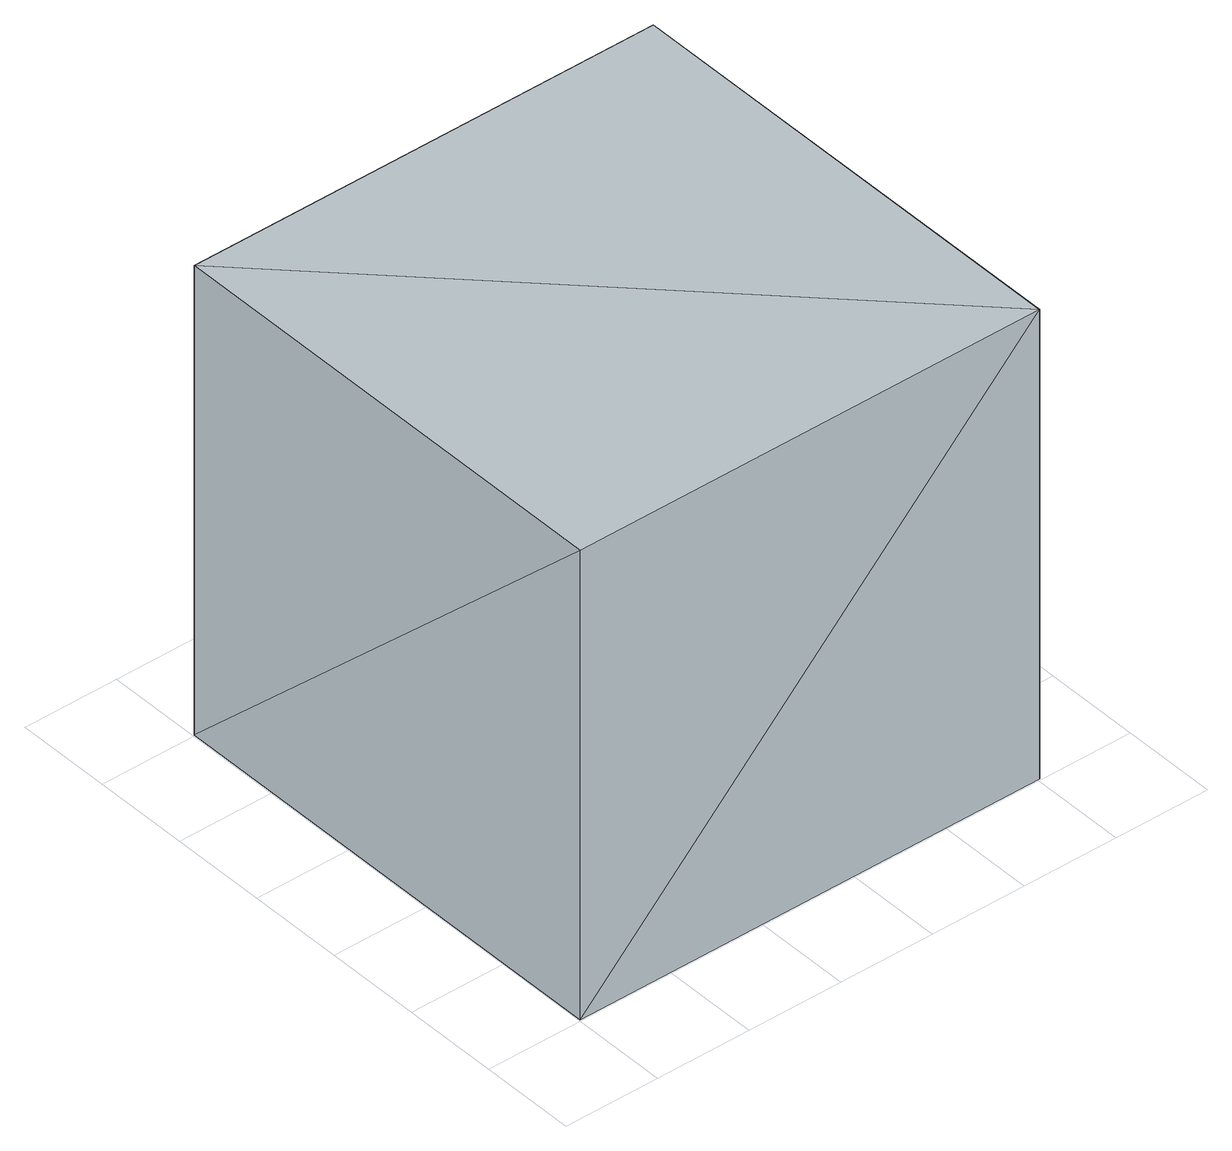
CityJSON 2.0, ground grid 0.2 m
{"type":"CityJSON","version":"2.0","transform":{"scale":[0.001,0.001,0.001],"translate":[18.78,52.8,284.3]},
"CityObjects":{
"object1":{"type":"GenericCityObject","geometry":[{"type":"MultiSurface","lod":"1","boundaries":[[[0,1,2]],[[0,2,3]],[[1,4,5]],[[1,5,2]],[[4,6,7]],[[4,7,5]],[[6,0,3]],[[6,3,7]],[[3,2,5]],[[3,5,7]],[[6,4,1]],[[6,1,0]]]}]}
},
"vertices":[
[3,3,1007],[3,3,7],[3,1002,7],[3,1002,1007],[1005,3,7],[1005,1002,7],[1005,3,1007],[1005,1002,1007]
]}
